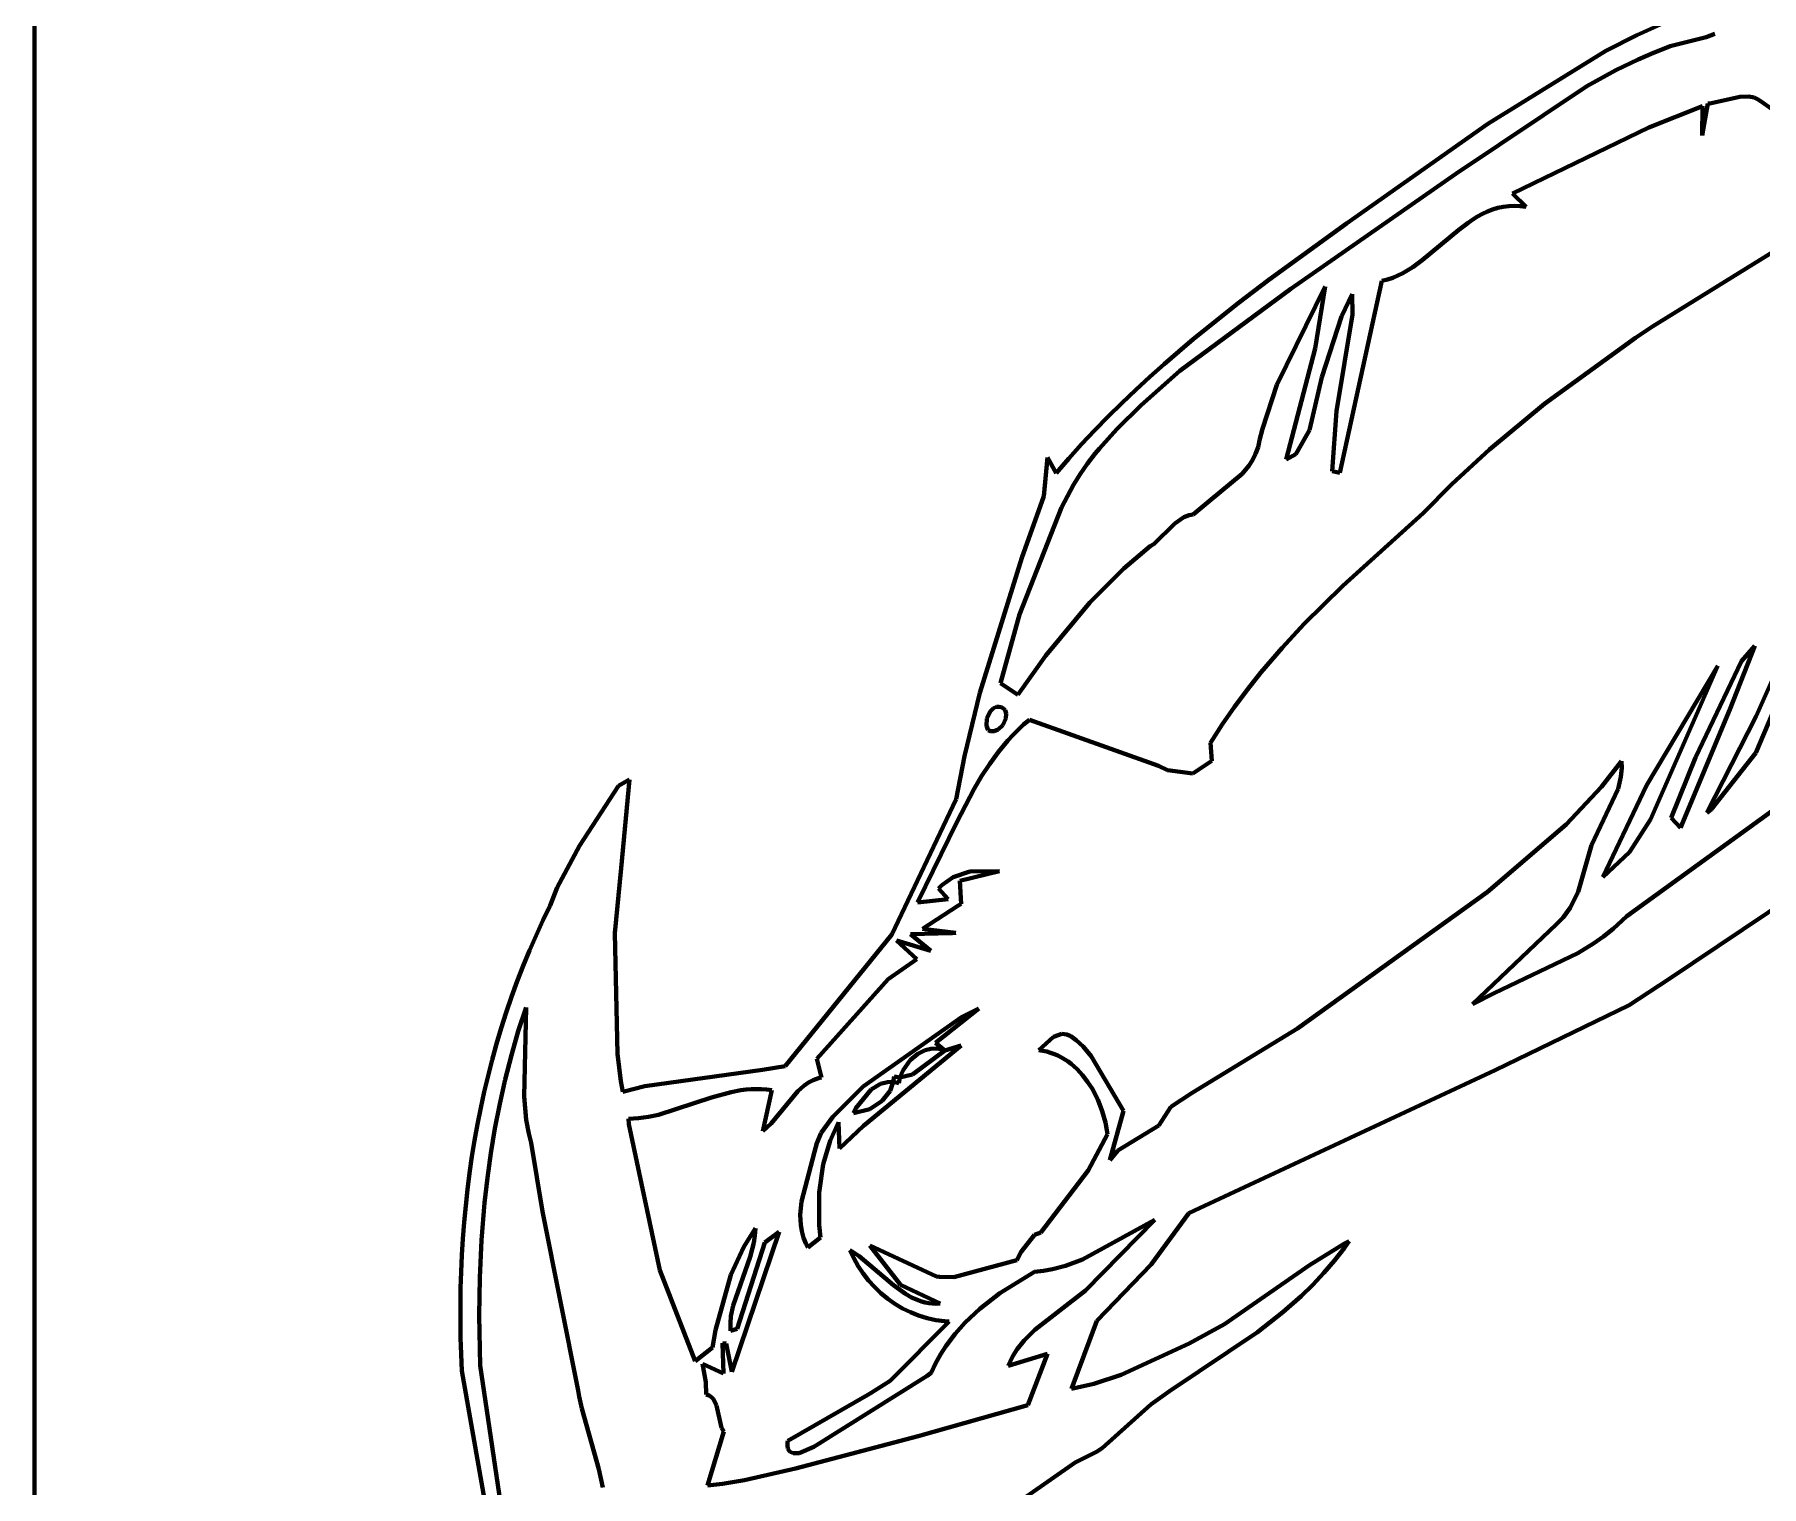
# Model space of a CAD drawing. Header units: millimetres. Extents: x 0 to 12.5, y 0 to 16.2.
# Drawn here: x 0 to 2.522, y 6.178 to 8.299 of the extents above; entities that cross this region are included whole.
import ezdxf

# ---------------------------------------------------------------- set-up
doc = ezdxf.new("R2010")
doc.units = ezdxf.units.MM
doc.layers.add('color#010101ff', color=7, linetype='CONTINUOUS', lineweight=100)
doc.layers.add('color#ffffffff', color=7, linetype='CONTINUOUS', lineweight=100)

msp = doc.modelspace()

# ---------------------------------------------------------------- linework, layer by layer
at = {"layer": 'color#010101ff'}
for p, q in [((2.2948, 8.2754), (2.3399, 8.2984)), ((2.3399, 8.2984), (2.3745, 8.314)), ((2.4542, 8.3003), (2.4412, 8.2953)), ((2.1223, 8.1687), (2.2948, 8.2754)), ((2.3757, 8.277), (2.3645, 8.2725)), ((2.3888, 8.282), (2.3757, 8.277)), ((2.4412, 8.2953), (2.3888, 8.282)), ((2.3422, 8.2629), (2.3096, 8.247)), ((2.3645, 8.2725), (2.3422, 8.2629)), ((2.2673, 8.2235), (2.0758, 8.0958)), ((2.3096, 8.247), (2.2673, 8.2235)), ((2.4354, 8.1516), (2.444, 8.1985)), ((2.444, 8.1985), (2.4467, 8.1984)), ((2.4467, 8.1984), (2.4904, 8.208)), ((2.4904, 8.208), (2.5037, 8.2087)), ((2.5037, 8.2087), (2.5115, 8.207)), ((2.5115, 8.207), (2.5166, 8.2047)), ((2.5166, 8.2047), (2.5216, 8.2012)), ((2.5216, 8.2012), (2.5369, 8.1908)), ((2.3577, 8.1633), (2.4362, 8.1943)), ((2.4362, 8.1943), (2.4354, 8.1516)), ((1.9162, 8.023), (2.1223, 8.1687)), ((2.1583, 8.0667), (2.3577, 8.1633)), ((2.0758, 8.0958), (1.8347, 7.9276)), ((2.1294, 8.0434), (2.1371, 8.0458)), ((2.1371, 8.0458), (2.1449, 8.0475)), ((2.1449, 8.0475), (2.153, 8.0486)), ((2.153, 8.0486), (2.1613, 8.049)), ((2.1787, 8.0473), (2.1583, 8.0667)), ((2.1613, 8.049), (2.1698, 8.0485)), ((2.1698, 8.0485), (2.1787, 8.0473)), ((1.8025, 7.9406), (1.9162, 8.023)), ((2.08, 8.0139), (2.0936, 8.0241)), ((2.0936, 8.0241), (2.1005, 8.0288)), ((2.1005, 8.0288), (2.1075, 8.0331)), ((2.1075, 8.0331), (2.1146, 8.037)), ((2.1146, 8.037), (2.1219, 8.0405)), ((2.1219, 8.0405), (2.1294, 8.0434)), ((2.0266, 7.9693), (2.08, 8.0139)), ((2.5509, 7.9892), (2.363, 7.8726)), ((1.9836, 7.9439), (1.9911, 7.9471)), ((1.9911, 7.9471), (1.9985, 7.9507)), ((1.9985, 7.9507), (2.0057, 7.9549)), ((2.0057, 7.9549), (2.0128, 7.9594)), ((2.0128, 7.9594), (2.0266, 7.9693)), ((1.8347, 7.9276), (1.6729, 7.8077)), ((1.7579, 7.9066), (1.8025, 7.9406)), ((1.8145, 7.7872), (1.8851, 7.931)), ((1.8851, 7.931), (1.8701, 7.8406)), ((1.9066, 7.6589), (1.9679, 7.9392)), ((1.9089, 7.8873), (1.9246, 7.9198)), ((1.9246, 7.9198), (1.9247, 7.8899)), ((1.9679, 7.9392), (1.9758, 7.9412)), ((1.9758, 7.9412), (1.9836, 7.9439)), ((1.714, 7.8717), (1.7579, 7.9066)), ((1.6924, 7.8539), (1.714, 7.8717)), ((1.8801, 7.7984), (1.9089, 7.8873)), ((1.9247, 7.8899), (1.9016, 7.7491)), ((2.363, 7.8726), (2.3381, 7.856)), ((1.671, 7.8359), (1.6924, 7.8539)), ((2.3381, 7.856), (2.2052, 7.7597)), ((1.6499, 7.8176), (1.671, 7.8359)), ((1.8701, 7.8406), (1.8279, 7.6783)), ((1.6084, 7.78), (1.629, 7.7989)), ((1.6729, 7.8077), (1.6163, 7.7578)), ((1.629, 7.7989), (1.6499, 7.8176)), ((1.862, 7.7212), (1.8801, 7.7984)), ((1.5881, 7.7607), (1.6084, 7.78)), ((1.7933, 7.723), (1.8145, 7.7872)), ((1.5681, 7.741), (1.5881, 7.7607)), ((1.6163, 7.7578), (1.5806, 7.7224)), ((1.9016, 7.7491), (1.8952, 7.6611)), ((2.2052, 7.7597), (2.1249, 7.693)), ((1.5292, 7.7006), (1.5485, 7.721)), ((1.5485, 7.721), (1.5681, 7.741)), ((1.5806, 7.7224), (1.5552, 7.6944)), ((1.7891, 7.7066), (1.7933, 7.723)), ((1.842, 7.686), (1.862, 7.7212)), ((1.5104, 7.6797), (1.5292, 7.7006)), ((1.5552, 7.6944), (1.5491, 7.6872)), ((1.7853, 7.6913), (1.7869, 7.6962)), ((1.7869, 7.6962), (1.7882, 7.7013)), ((1.7882, 7.7013), (1.7891, 7.7066)), ((2.1249, 7.693), (2.0701, 7.6423)), ((1.4739, 7.6249), (1.4792, 7.681)), ((1.4792, 7.681), (1.4919, 7.6584)), ((1.4919, 7.6584), (1.5104, 7.6797)), ((1.5377, 7.6723), (1.5272, 7.6569)), ((1.5491, 7.6872), (1.5377, 7.6723)), ((1.7637, 7.6574), (1.7734, 7.6691)), ((1.7734, 7.6691), (1.7789, 7.6775)), ((1.7789, 7.6775), (1.7834, 7.6865)), ((1.7834, 7.6865), (1.7853, 7.6913)), ((1.8279, 7.6783), (1.842, 7.686)), ((1.5272, 7.6569), (1.5175, 7.6411)), ((1.7157, 7.6174), (1.7637, 7.6574)), ((1.8952, 7.6611), (1.9066, 7.6589)), ((2.0701, 7.6423), (2.0281, 7.5998)), ((1.442, 7.5348), (1.4739, 7.6249)), ((1.5175, 7.6411), (1.5001, 7.6082)), ((1.6921, 7.5979), (1.7157, 7.6174)), ((1.5001, 7.6082), (1.4384, 7.4519)), ((1.6655, 7.585), (1.6784, 7.5941)), ((1.6784, 7.5941), (1.6862, 7.5969)), ((1.6862, 7.5969), (1.6921, 7.5979)), ((2.0281, 7.5998), (1.9106, 7.4939)), ((1.6345, 7.5545), (1.6655, 7.585)), ((1.5911, 7.5192), (1.6295, 7.5517)), ((1.6295, 7.5517), (1.6345, 7.5545)), ((2.6378, 7.543), (2.5138, 7.2496)), ((1.3804, 7.3373), (1.442, 7.5348)), ((1.5412, 7.4695), (1.5911, 7.5192)), ((1.9106, 7.4939), (1.8544, 7.438)), ((1.4768, 7.392), (1.5412, 7.4695)), ((1.4384, 7.4519), (1.4106, 7.3514)), ((1.8544, 7.438), (1.8221, 7.4031)), ((2.5142, 7.3033), (2.5696, 7.427)), ((1.4362, 7.3344), (1.4768, 7.392)), ((1.8221, 7.4031), (1.7912, 7.3671)), ((2.5124, 7.4059), (2.476, 7.313)), ((2.493, 7.3834), (2.5124, 7.4059)), ((1.7912, 7.3671), (1.7715, 7.3424)), ((2.3541, 7.202), (2.4585, 7.3768)), ((2.4585, 7.3768), (2.36, 7.1524)), ((2.4258, 7.243), (2.493, 7.3834)), ((1.4106, 7.3514), (1.4362, 7.3344)), ((1.7715, 7.3424), (1.7526, 7.3171)), ((1.358, 7.2446), (1.3804, 7.3373)), ((1.4005, 7.3149), (1.3956, 7.3102)), ((1.405, 7.3168), (1.4005, 7.3149)), ((1.4082, 7.3171), (1.405, 7.3168)), ((1.4117, 7.3164), (1.4082, 7.3171)), ((1.4153, 7.3146), (1.4117, 7.3164)), ((1.4174, 7.3118), (1.4153, 7.3146)), ((1.7526, 7.3171), (1.7346, 7.2911)), ((1.391, 7.3), (1.3905, 7.289)), ((1.3905, 7.289), (1.393, 7.2827)), ((1.3956, 7.3102), (1.391, 7.3)), ((1.4076, 7.2837), (1.4142, 7.2899)), ((1.4142, 7.2899), (1.4188, 7.3)), ((1.4191, 7.307), (1.4174, 7.3118)), ((1.4188, 7.3), (1.4191, 7.307)), ((1.4446, 7.2909), (1.4366, 7.2834)), ((1.453, 7.298), (1.4446, 7.2909)), ((1.6413, 7.2306), (1.453, 7.298)), ((1.7346, 7.2911), (1.7175, 7.2645)), ((2.476, 7.313), (2.4039, 7.1403)), ((2.4426, 7.1618), (2.5142, 7.3033)), ((1.393, 7.2827), (1.3964, 7.2814)), ((1.3964, 7.2814), (1.4013, 7.2812)), ((1.4013, 7.2812), (1.4076, 7.2837)), ((1.4216, 7.2678), (1.4145, 7.2596)), ((1.4289, 7.2757), (1.4216, 7.2678)), ((1.4366, 7.2834), (1.4289, 7.2757)), ((1.7175, 7.2645), (1.7192, 7.2382)), ((1.3461, 7.1821), (1.358, 7.2446)), ((1.4013, 7.2426), (1.395, 7.2338)), ((1.4078, 7.2512), (1.4013, 7.2426)), ((1.4145, 7.2596), (1.4078, 7.2512)), ((2.3903, 7.1549), (2.4258, 7.243)), ((2.5138, 7.2496), (2.4485, 7.1669)), ((1.3832, 7.2157), (1.3721, 7.197)), ((1.395, 7.2338), (1.3832, 7.2157)), ((1.6547, 7.2242), (1.6413, 7.2306)), ((1.6919, 7.2194), (1.6547, 7.2242)), ((1.7192, 7.2382), (1.6919, 7.2194)), ((2.2885, 7.1999), (2.3179, 7.2373)), ((2.3168, 7.2145), (2.3128, 7.197)), ((2.318, 7.228), (2.3168, 7.2145)), ((2.3179, 7.2373), (2.318, 7.228)), ((0.796, 7.1138), (0.8527, 7.2013)), ((0.8527, 7.2013), (0.869, 7.2108)), ((0.869, 7.2108), (0.8567, 7.0812)), ((1.3721, 7.197), (1.347, 7.1485)), ((2.2367, 7.1448), (2.2885, 7.1999)), ((2.3128, 7.197), (2.2741, 7.1149)), ((2.2907, 7.0679), (2.3541, 7.202)), ((2.3253, 7.011), (2.5762, 7.1929)), ((1.2522, 6.9842), (1.3461, 7.1821)), ((2.4485, 7.1669), (2.4426, 7.1618)), ((1.347, 7.1485), (1.2895, 7.0308)), ((2.1217, 7.0459), (2.2367, 7.1448)), ((2.36, 7.1524), (2.3292, 7.1047)), ((2.4039, 7.1403), (2.3903, 7.1549)), ((0.7632, 7.0528), (0.796, 7.1138)), ((2.2741, 7.1149), (2.2545, 7.0467)), ((2.3292, 7.1047), (2.2907, 7.0679)), ((0.8567, 7.0812), (0.8475, 6.9862)), ((1.3253, 7.0565), (1.3418, 7.0678)), ((1.3418, 7.0678), (1.3662, 7.0763)), ((1.4095, 7.077), (1.3515, 7.0629)), ((1.3515, 7.0629), (1.3531, 7.0292)), ((1.3662, 7.0763), (1.4095, 7.077)), ((0.7531, 7.0266), (0.7632, 7.0528)), ((1.3201, 7.0516), (1.3253, 7.0565)), ((1.3342, 7.036), (1.3201, 7.0516)), ((1.8447, 6.8469), (2.1217, 7.0459)), ((2.2545, 7.0467), (2.2428, 7.0231)), ((2.5675, 7.0405), (2.3869, 6.9189)), ((0.7425, 7.0049), (0.7531, 7.0266)), ((1.2895, 7.0308), (1.3342, 7.036)), ((1.3483, 7.0261), (1.2967, 6.9927)), ((1.3531, 7.0292), (1.3483, 7.0261)), ((2.2428, 7.0231), (2.2323, 7.0091)), ((0.7324, 6.9829), (0.7425, 7.0049)), ((1.34, 6.9864), (1.2793, 6.9846)), ((1.2967, 6.9927), (1.3457, 6.9866)), ((1.3457, 6.9866), (1.34, 6.9864)), ((2.2227, 6.9996), (2.1, 6.8823)), ((2.2323, 7.0091), (2.2227, 6.9996)), ((2.2913, 6.9812), (2.3054, 6.9924)), ((2.3054, 6.9924), (2.3188, 7.0045)), ((2.3188, 7.0045), (2.3253, 7.011)), ((0.7227, 6.9608), (0.7324, 6.9829)), ((0.8475, 6.9862), (0.8514, 6.81)), ((1.0961, 6.7918), (1.2522, 6.9842)), ((1.3088, 6.9605), (1.259, 6.9753)), ((1.259, 6.9753), (1.2886, 6.948)), ((1.2793, 6.9846), (1.3088, 6.9605)), ((2.2538, 6.9569), (2.2766, 6.971)), ((2.2766, 6.971), (2.2913, 6.9812)), ((0.7049, 6.916), (0.7136, 6.9385)), ((0.7136, 6.9385), (0.7227, 6.9608)), ((1.2886, 6.948), (1.2468, 6.919)), ((2.132, 6.8986), (2.2538, 6.9569)), ((0.6967, 6.8933), (0.7049, 6.916)), ((1.2468, 6.919), (1.1425, 6.8028)), ((2.3869, 6.9189), (2.3288, 6.8812)), ((0.6889, 6.8705), (0.6967, 6.8933)), ((2.1, 6.8823), (2.132, 6.8986)), ((0.6816, 6.8476), (0.6889, 6.8705)), ((0.7178, 6.8777), (0.7065, 6.8429)), ((0.7151, 6.7476), (0.7178, 6.8777)), ((1.2104, 6.7623), (1.3537, 6.8637)), ((1.3789, 6.8763), (1.3159, 6.8259)), ((1.3537, 6.8637), (1.3789, 6.8763)), ((2.3288, 6.8812), (2.1334, 6.7863)), ((0.6748, 6.8245), (0.6816, 6.8476)), ((0.7065, 6.8429), (0.6964, 6.8079)), ((1.4883, 6.8348), (1.5003, 6.8391)), ((1.5003, 6.8391), (1.5077, 6.8384)), ((1.5077, 6.8384), (1.5135, 6.8358)), ((1.5135, 6.8358), (1.5212, 6.8301)), ((1.6909, 6.7531), (1.8447, 6.8469)), ((0.6683, 6.8012), (0.6748, 6.8245)), ((0.8514, 6.81), (0.8561, 6.7701)), ((1.3534, 6.8222), (1.2106, 6.7049)), ((1.2902, 6.81), (1.2788, 6.8005)), ((1.2822, 6.7796), (1.3293, 6.8149)), ((1.3006, 6.8152), (1.2902, 6.81)), ((1.3089, 6.8173), (1.3006, 6.8152)), ((1.3175, 6.8177), (1.3089, 6.8173)), ((1.3159, 6.8259), (1.3293, 6.8149)), ((1.3234, 6.8168), (1.3175, 6.8177)), ((1.3293, 6.8149), (1.3234, 6.8168)), ((1.3293, 6.8149), (1.3534, 6.8222)), ((1.4669, 6.8152), (1.4883, 6.8348)), ((1.4727, 6.8144), (1.4669, 6.8152)), ((1.4785, 6.8132), (1.4727, 6.8144)), ((1.484, 6.8116), (1.4785, 6.8132)), ((1.4894, 6.8096), (1.484, 6.8116)), ((1.5212, 6.8301), (1.5315, 6.8206)), ((1.5315, 6.8206), (1.5433, 6.8065)), ((0.6624, 6.7779), (0.6683, 6.8012)), ((0.6964, 6.8079), (0.6873, 6.7725)), ((0.8912, 6.7629), (1.0634, 6.7865)), ((1.0634, 6.7865), (1.0961, 6.7918)), ((1.1425, 6.8028), (1.1493, 6.7755)), ((1.2684, 6.7859), (1.2638, 6.7752)), ((1.2788, 6.8005), (1.2684, 6.7859)), ((1.4947, 6.8074), (1.4894, 6.8096)), ((1.4998, 6.8047), (1.4947, 6.8074)), ((1.5047, 6.8018), (1.4998, 6.8047)), ((1.5095, 6.7986), (1.5047, 6.8018)), ((1.5141, 6.7951), (1.5095, 6.7986)), ((1.5227, 6.7873), (1.5141, 6.7951)), ((1.5307, 6.7786), (1.5227, 6.7873)), ((1.5433, 6.8065), (1.5905, 6.7268)), ((2.1334, 6.7863), (1.7012, 6.5844)), ((0.6568, 6.7545), (0.6624, 6.7779)), ((0.6873, 6.7725), (0.6794, 6.7368)), ((0.8561, 6.7701), (0.8592, 6.7543)), ((0.8592, 6.7543), (0.8912, 6.7629)), ((1.1237, 6.7634), (1.1148, 6.7555)), ((1.1302, 6.7679), (1.1237, 6.7634)), ((1.1373, 6.7716), (1.1302, 6.7679)), ((1.1451, 6.7744), (1.1373, 6.7716)), ((1.1493, 6.7755), (1.1451, 6.7744)), ((1.1657, 6.7181), (1.2104, 6.7623)), ((1.2356, 6.7659), (1.2218, 6.7579)), ((1.2459, 6.7686), (1.2356, 6.7659)), ((1.2542, 6.7688), (1.2459, 6.7686)), ((1.2494, 6.7561), (1.2542, 6.7688)), ((1.2556, 6.7769), (1.2542, 6.7688)), ((1.2542, 6.7688), (1.2623, 6.7671)), ((1.2638, 6.7752), (1.2556, 6.7769)), ((1.2623, 6.7671), (1.2638, 6.7752)), ((1.2638, 6.7752), (1.2822, 6.7796)), ((1.538, 6.7692), (1.5307, 6.7786)), ((1.5445, 6.7591), (1.538, 6.7692)), ((0.6517, 6.7309), (0.6568, 6.7545)), ((0.6794, 6.7368), (0.6724, 6.701)), ((0.718, 6.7136), (0.7151, 6.7476)), ((0.9887, 6.7462), (0.9112, 6.7209)), ((1.0172, 6.754), (0.9887, 6.7462)), ((1.0317, 6.7567), (1.0172, 6.754)), ((1.0391, 6.7576), (1.0317, 6.7567)), ((1.0465, 6.7583), (1.0391, 6.7576)), ((1.0539, 6.7585), (1.0465, 6.7583)), ((1.0615, 6.7584), (1.0539, 6.7585)), ((1.0691, 6.758), (1.0615, 6.7584)), ((1.0638, 6.6971), (1.0768, 6.757)), ((1.0768, 6.757), (1.0691, 6.758)), ((1.1148, 6.7555), (1.0759, 6.708)), ((1.2218, 6.7579), (1.1996, 6.7303)), ((1.2198, 6.7292), (1.2379, 6.7412)), ((1.2379, 6.7412), (1.2494, 6.7561)), ((1.5528, 6.743), (1.5445, 6.7591)), ((1.5594, 6.7263), (1.5528, 6.743)), ((1.6596, 6.7325), (1.6909, 6.7531)), ((0.647, 6.7073), (0.6517, 6.7309)), ((0.7218, 6.6934), (0.718, 6.7136)), ((0.8748, 6.7153), (0.8673, 6.7151)), ((0.8673, 6.7151), (0.8679, 6.7073)), ((0.8822, 6.7158), (0.8748, 6.7153)), ((0.8968, 6.7179), (0.8822, 6.7158)), ((0.9112, 6.7209), (0.8968, 6.7179)), ((1.1491, 6.6944), (1.1657, 6.7181)), ((1.174, 6.7101), (1.1619, 6.6829)), ((1.1757, 6.6715), (1.174, 6.7101)), ((1.1996, 6.7303), (1.1962, 6.7231)), ((1.1962, 6.7231), (1.2198, 6.7292)), ((1.5641, 6.7094), (1.5594, 6.7263)), ((1.5662, 6.6982), (1.5641, 6.7094)), ((1.5905, 6.7268), (1.5705, 6.6545)), ((1.6418, 6.705), (1.6596, 6.7325)), ((0.6427, 6.6835), (0.647, 6.7073)), ((0.6724, 6.701), (0.6665, 6.6649)), ((0.7254, 6.68), (0.7218, 6.6934)), ((0.8679, 6.7073), (0.9133, 6.4938)), ((1.0759, 6.708), (1.0638, 6.6971)), ((1.1423, 6.6792), (1.1491, 6.6944)), ((1.2106, 6.7049), (1.1757, 6.6715)), ((1.5388, 6.6397), (1.567, 6.6927)), ((1.567, 6.6927), (1.5662, 6.6982)), ((1.5823, 6.6689), (1.6418, 6.705)), ((0.6354, 6.6358), (0.6389, 6.6597)), ((0.6389, 6.6597), (0.6427, 6.6835)), ((0.6665, 6.6649), (0.6615, 6.6286)), ((0.742, 6.5797), (0.7254, 6.68)), ((1.1201, 6.5943), (1.1389, 6.6669)), ((1.1389, 6.6669), (1.1423, 6.6792)), ((1.1619, 6.6829), (1.1518, 6.6486)), ((1.5705, 6.6545), (1.5823, 6.6689)), ((0.6324, 6.6119), (0.6354, 6.6358)), ((1.1518, 6.6486), (1.1458, 6.6073)), ((1.4699, 6.5487), (1.5388, 6.6397)), ((0.6297, 6.5879), (0.6324, 6.6119)), ((0.6615, 6.6286), (0.6574, 6.5923)), ((0.6275, 6.5639), (0.6297, 6.5879)), ((0.6574, 6.5923), (0.653, 6.5375)), ((1.1183, 6.5748), (1.1201, 6.5943)), ((1.1458, 6.6073), (1.1458, 6.5596)), ((1.7012, 6.5844), (1.6858, 6.577)), ((0.6256, 6.5398), (0.6275, 6.5639)), ((0.794, 6.3181), (0.742, 6.5797)), ((1.119, 6.5602), (1.1183, 6.5748)), ((1.1206, 6.5506), (1.119, 6.5602)), ((1.1458, 6.5596), (1.1477, 6.5418)), ((1.636, 6.5674), (1.5306, 6.5096)), ((1.5351, 6.4641), (1.636, 6.5674)), ((1.6858, 6.577), (1.6308, 6.5022)), ((0.6241, 6.5157), (0.6256, 6.5398)), ((0.653, 6.5375), (0.6503, 6.4826)), ((1.0877, 6.5498), (1.0182, 6.3452)), ((1.0264, 6.4079), (1.0667, 6.5343)), ((1.0358, 6.5278), (1.0528, 6.555)), ((1.0506, 6.5338), (1.0452, 6.5131)), ((1.0522, 6.5443), (1.0506, 6.5338)), ((1.0528, 6.555), (1.0522, 6.5443)), ((1.0667, 6.5343), (1.0877, 6.5498)), ((1.1233, 6.5411), (1.1206, 6.5506)), ((1.1271, 6.5316), (1.1233, 6.5411)), ((1.1477, 6.5418), (1.1295, 6.527)), ((1.4408, 6.5204), (1.4603, 6.5455)), ((1.4603, 6.5455), (1.4699, 6.5487)), ((1.862, 6.5012), (1.9133, 6.533)), ((1.92, 6.5364), (1.913, 6.5267)), ((1.9133, 6.533), (1.92, 6.5364)), ((0.623, 6.4916), (0.6241, 6.5157)), ((1.017, 6.4869), (1.0358, 6.5278)), ((1.0452, 6.5131), (1.0201, 6.4424)), ((1.1295, 6.527), (1.1271, 6.5316)), ((1.1964, 6.5112), (1.1909, 6.5229)), ((1.1909, 6.5229), (1.1955, 6.5203)), ((1.1955, 6.5203), (1.2043, 6.5145)), ((1.2028, 6.4999), (1.1964, 6.5112)), ((1.2043, 6.5145), (1.2544, 6.4718)), ((1.2649, 6.4726), (1.22, 6.5298)), ((1.22, 6.5298), (1.3173, 6.4845)), ((1.3424, 6.4835), (1.4346, 6.5083)), ((1.4346, 6.5083), (1.4408, 6.5204)), ((1.5306, 6.5096), (1.5059, 6.5003)), ((1.8984, 6.5079), (1.883, 6.4898)), ((1.913, 6.5267), (1.8984, 6.5079)), ((0.6223, 6.4674), (0.623, 6.4916)), ((0.6503, 6.4826), (0.6494, 6.4278)), ((0.9133, 6.4938), (0.9647, 6.3607)), ((0.9944, 6.4061), (1.017, 6.4869)), ((1.21, 6.4892), (1.2028, 6.4999)), ((1.218, 6.479), (1.21, 6.4892)), ((1.3173, 6.4845), (1.3215, 6.484)), ((1.3215, 6.484), (1.3424, 6.4835)), ((1.4605, 6.4915), (1.4099, 6.4603)), ((1.4738, 6.4929), (1.4605, 6.4915)), ((1.4868, 6.4952), (1.4738, 6.4929)), ((1.5059, 6.5003), (1.4868, 6.4952)), ((1.6308, 6.5022), (1.5513, 6.42)), ((1.7378, 6.4151), (1.862, 6.5012)), ((1.883, 6.4898), (1.8667, 6.4726)), ((0.6219, 6.4433), (0.6223, 6.4674)), ((1.2267, 6.4693), (1.218, 6.479)), ((1.236, 6.4604), (1.2267, 6.4693)), ((1.246, 6.4521), (1.236, 6.4604)), ((1.2544, 6.4718), (1.2718, 6.4592)), ((1.3226, 6.4451), (1.2649, 6.4726)), ((1.2718, 6.4592), (1.281, 6.454)), ((1.4099, 6.4603), (1.3806, 6.4375)), ((1.4611, 6.4065), (1.5351, 6.4641)), ((1.8667, 6.4726), (1.8498, 6.4561)), ((0.6219, 6.4192), (0.6219, 6.4433)), ((1.0201, 6.4424), (1.0171, 6.4268)), ((1.2566, 6.4447), (1.246, 6.4521)), ((1.2676, 6.438), (1.2566, 6.4447)), ((1.2792, 6.4323), (1.2676, 6.438)), ((1.2911, 6.4274), (1.2792, 6.4323)), ((1.281, 6.454), (1.2906, 6.4498)), ((1.2906, 6.4498), (1.2956, 6.4481)), ((1.2956, 6.4481), (1.3007, 6.4467)), ((1.3007, 6.4467), (1.3059, 6.4457)), ((1.3059, 6.4457), (1.3113, 6.4451)), ((1.3113, 6.4451), (1.3169, 6.4449)), ((1.3169, 6.4449), (1.3226, 6.4451)), ((1.3806, 6.4375), (1.3591, 6.4172)), ((1.8232, 6.4325), (1.7859, 6.4031)), ((1.8498, 6.4561), (1.8232, 6.4325)), ((0.6222, 6.3951), (0.6219, 6.4192)), ((0.6494, 6.4278), (0.6507, 6.3548)), ((1.0171, 6.4268), (1.0163, 6.4162)), ((1.0163, 6.4162), (1.0166, 6.4054)), ((1.0166, 6.4054), (1.0264, 6.4079)), ((1.2497, 6.3324), (1.3356, 6.4188)), ((1.3035, 6.4236), (1.2911, 6.4274)), ((1.3161, 6.4208), (1.3035, 6.4236)), ((1.329, 6.4192), (1.3161, 6.4208)), ((1.3356, 6.4188), (1.329, 6.4192)), ((1.3591, 6.4172), (1.3444, 6.4007)), ((1.4455, 6.3912), (1.4611, 6.4065)), ((1.5513, 6.42), (1.5143, 6.3203)), ((1.6862, 6.3869), (1.7378, 6.4151)), ((0.623, 6.371), (0.6222, 6.3951)), ((0.99, 6.3809), (0.9944, 6.4061)), ((1.01, 6.3869), (1.0048, 6.3874)), ((1.0048, 6.3874), (1.0062, 6.343)), ((1.0182, 6.3452), (1.01, 6.3869)), ((1.3311, 6.3829), (1.3231, 6.3704)), ((1.3444, 6.4007), (1.3311, 6.3829)), ((1.4353, 6.3785), (1.4455, 6.3912)), ((1.587, 6.3408), (1.6862, 6.3869)), ((1.7859, 6.4031), (1.6574, 6.3171)), ((0.624, 6.347), (0.623, 6.371)), ((0.9647, 6.3607), (0.99, 6.3809)), ((1.0062, 6.343), (0.9755, 6.3569)), ((0.9755, 6.3569), (0.9803, 6.3304)), ((1.3158, 6.3574), (1.3094, 6.3437)), ((1.3231, 6.3704), (1.3158, 6.3574)), ((1.4795, 6.3716), (1.422, 6.3539)), ((1.422, 6.3539), (1.4242, 6.3592)), ((1.4242, 6.3592), (1.4294, 6.3692)), ((1.4294, 6.3692), (1.4353, 6.3785)), ((1.4508, 6.2966), (1.4795, 6.3716)), ((0.668, 6.0967), (0.624, 6.347)), ((0.6507, 6.3548), (0.7003, 6.022)), ((1.3039, 6.3393), (1.1383, 6.2356)), ((1.2218, 6.3144), (1.2497, 6.3324)), ((1.3094, 6.3437), (1.3039, 6.3393)), ((1.5471, 6.3278), (1.587, 6.3408)), ((0.7956, 6.3093), (0.794, 6.3181)), ((0.7995, 6.2917), (0.7956, 6.3093)), ((0.9803, 6.3304), (0.9809, 6.3124)), ((0.9809, 6.3124), (0.9853, 6.3106)), ((0.9853, 6.3106), (0.9888, 6.3082)), ((0.9888, 6.3082), (0.9916, 6.3052)), ((1.1002, 6.2446), (1.2168, 6.3118)), ((1.2168, 6.3118), (1.2218, 6.3144)), ((1.5143, 6.3203), (1.5471, 6.3278)), ((1.6574, 6.3171), (1.6303, 6.2975)), ((0.8241, 6.203), (0.7995, 6.2917)), ((0.9916, 6.3052), (0.9958, 6.296)), ((0.9958, 6.296), (1.0031, 6.2637)), ((1.2907, 6.2515), (1.4508, 6.2966)), ((1.6303, 6.2975), (1.5592, 6.2338)), ((1.0068, 6.2583), (0.983, 6.1793)), ((1.0031, 6.2637), (1.0068, 6.2583)), ((1.0995, 6.2394), (1.0997, 6.2419)), ((1.0995, 6.2371), (1.0995, 6.2394)), ((1.1001, 6.2333), (1.0995, 6.2371)), ((1.0997, 6.2419), (1.1002, 6.2446)), ((1.1016, 6.2303), (1.1001, 6.2333)), ((1.1036, 6.2282), (1.1016, 6.2303)), ((1.1114, 6.2043), (1.2907, 6.2515)), ((1.1383, 6.2356), (1.1165, 6.2263)), ((1.5592, 6.2338), (1.5511, 6.2286)), ((1.1078, 6.2263), (1.1036, 6.2282)), ((1.1165, 6.2263), (1.1078, 6.2263)), ((1.5198, 6.213), (1.3823, 6.117)), ((1.5511, 6.2286), (1.5198, 6.213)), ((0.8298, 6.1763), (0.8241, 6.203)), ((0.983, 6.1793), (1.0048, 6.1818)), ((1.0048, 6.1818), (1.0371, 6.187)), ((1.0371, 6.187), (1.1114, 6.2043))]:
    msp.add_line(p, q, dxfattribs=at)
at = {"layer": 'color#ffffffff'}
for p, q in [((0, 0), (0, 16.1528)), ((2.3399, 8.2984), (2.2948, 8.2754)), ((2.3745, 8.314), (2.3399, 8.2984)), ((2.4412, 8.2953), (2.4542, 8.3003)), ((2.2948, 8.2754), (2.1223, 8.1687)), ((2.3645, 8.2725), (2.3757, 8.277)), ((2.3757, 8.277), (2.3888, 8.282)), ((2.3888, 8.282), (2.4412, 8.2953)), ((2.3096, 8.247), (2.3422, 8.2629)), ((2.3422, 8.2629), (2.3645, 8.2725)), ((2.0758, 8.0958), (2.2673, 8.2235)), ((2.2673, 8.2235), (2.3096, 8.247)), ((2.444, 8.1985), (2.4354, 8.1516)), ((2.4467, 8.1984), (2.444, 8.1985)), ((2.4904, 8.208), (2.4467, 8.1984)), ((2.5037, 8.2087), (2.4904, 8.208)), ((2.5115, 8.207), (2.5037, 8.2087)), ((2.5166, 8.2047), (2.5115, 8.207)), ((2.5216, 8.2012), (2.5166, 8.2047)), ((2.5369, 8.1908), (2.5216, 8.2012)), ((2.4362, 8.1943), (2.3577, 8.1633)), ((2.4354, 8.1516), (2.4362, 8.1943)), ((2.1223, 8.1687), (1.9162, 8.023)), ((2.3577, 8.1633), (2.1583, 8.0667)), ((1.8347, 7.9276), (2.0758, 8.0958)), ((2.1371, 8.0458), (2.1294, 8.0434)), ((2.1449, 8.0475), (2.1371, 8.0458)), ((2.153, 8.0486), (2.1449, 8.0475)), ((2.1613, 8.049), (2.153, 8.0486)), ((2.1583, 8.0667), (2.1787, 8.0473)), ((2.1698, 8.0485), (2.1613, 8.049)), ((2.1787, 8.0473), (2.1698, 8.0485)), ((1.9162, 8.023), (1.8025, 7.9406)), ((2.0936, 8.0241), (2.08, 8.0139)), ((2.1005, 8.0288), (2.0936, 8.0241)), ((2.1075, 8.0331), (2.1005, 8.0288)), ((2.1146, 8.037), (2.1075, 8.0331)), ((2.1219, 8.0405), (2.1146, 8.037)), ((2.1294, 8.0434), (2.1219, 8.0405)), ((2.08, 8.0139), (2.0266, 7.9693)), ((2.363, 7.8726), (2.5509, 7.9892)), ((1.9911, 7.9471), (1.9836, 7.9439)), ((1.9985, 7.9507), (1.9911, 7.9471)), ((2.0057, 7.9549), (1.9985, 7.9507)), ((2.0128, 7.9594), (2.0057, 7.9549)), ((2.0266, 7.9693), (2.0128, 7.9594)), ((1.6729, 7.8077), (1.8347, 7.9276)), ((1.8025, 7.9406), (1.7579, 7.9066)), ((1.8851, 7.931), (1.8145, 7.7872)), ((1.8701, 7.8406), (1.8851, 7.931)), ((1.9679, 7.9392), (1.9066, 7.6589)), ((1.9246, 7.9198), (1.9089, 7.8873)), ((1.9247, 7.8899), (1.9246, 7.9198)), ((1.9758, 7.9412), (1.9679, 7.9392)), ((1.9836, 7.9439), (1.9758, 7.9412)), ((1.7579, 7.9066), (1.714, 7.8717)), ((1.714, 7.8717), (1.6924, 7.8539)), ((1.9089, 7.8873), (1.8801, 7.7984)), ((1.9016, 7.7491), (1.9247, 7.8899)), ((2.3381, 7.856), (2.363, 7.8726)), ((1.6924, 7.8539), (1.671, 7.8359)), ((2.2052, 7.7597), (2.3381, 7.856)), ((1.671, 7.8359), (1.6499, 7.8176)), ((1.8279, 7.6783), (1.8701, 7.8406)), ((1.629, 7.7989), (1.6084, 7.78)), ((1.6163, 7.7578), (1.6729, 7.8077)), ((1.6499, 7.8176), (1.629, 7.7989)), ((1.8801, 7.7984), (1.862, 7.7212)), ((1.6084, 7.78), (1.5881, 7.7607)), ((1.8145, 7.7872), (1.7933, 7.723)), ((1.5881, 7.7607), (1.5681, 7.741)), ((1.5806, 7.7224), (1.6163, 7.7578)), ((1.8952, 7.6611), (1.9016, 7.7491)), ((2.1249, 7.693), (2.2052, 7.7597)), ((1.5485, 7.721), (1.5292, 7.7006)), ((1.5681, 7.741), (1.5485, 7.721)), ((1.5552, 7.6944), (1.5806, 7.7224)), ((1.7933, 7.723), (1.7891, 7.7066)), ((1.862, 7.7212), (1.842, 7.686)), ((1.5292, 7.7006), (1.5104, 7.6797)), ((1.5491, 7.6872), (1.5552, 7.6944)), ((1.7869, 7.6962), (1.7853, 7.6913)), ((1.7882, 7.7013), (1.7869, 7.6962)), ((1.7891, 7.7066), (1.7882, 7.7013)), ((2.0701, 7.6423), (2.1249, 7.693)), ((1.4792, 7.681), (1.4739, 7.6249)), ((1.4919, 7.6584), (1.4792, 7.681)), ((1.5104, 7.6797), (1.4919, 7.6584)), ((1.5272, 7.6569), (1.5377, 7.6723)), ((1.5377, 7.6723), (1.5491, 7.6872)), ((1.7734, 7.6691), (1.7637, 7.6574)), ((1.7789, 7.6775), (1.7734, 7.6691)), ((1.7834, 7.6865), (1.7789, 7.6775)), ((1.7853, 7.6913), (1.7834, 7.6865)), ((1.842, 7.686), (1.8279, 7.6783)), ((1.5175, 7.6411), (1.5272, 7.6569)), ((1.7637, 7.6574), (1.7157, 7.6174)), ((1.9066, 7.6589), (1.8952, 7.6611)), ((2.0281, 7.5998), (2.0701, 7.6423)), ((1.4739, 7.6249), (1.442, 7.5348)), ((1.5001, 7.6082), (1.5175, 7.6411)), ((1.7157, 7.6174), (1.6921, 7.5979)), ((1.4384, 7.4519), (1.5001, 7.6082)), ((1.6784, 7.5941), (1.6655, 7.585)), ((1.6862, 7.5969), (1.6784, 7.5941)), ((1.6921, 7.5979), (1.6862, 7.5969)), ((1.9106, 7.4939), (2.0281, 7.5998)), ((1.6655, 7.585), (1.6345, 7.5545)), ((1.6295, 7.5517), (1.5911, 7.5192)), ((1.6345, 7.5545), (1.6295, 7.5517)), ((2.5138, 7.2496), (2.6378, 7.543)), ((1.442, 7.5348), (1.3804, 7.3373)), ((1.5911, 7.5192), (1.5412, 7.4695)), ((1.8544, 7.438), (1.9106, 7.4939)), ((1.5412, 7.4695), (1.4768, 7.392)), ((1.4106, 7.3514), (1.4384, 7.4519)), ((1.8221, 7.4031), (1.8544, 7.438)), ((2.5696, 7.427), (2.5142, 7.3033)), ((1.4768, 7.392), (1.4362, 7.3344)), ((1.7912, 7.3671), (1.8221, 7.4031)), ((2.476, 7.313), (2.5124, 7.4059)), ((2.5124, 7.4059), (2.493, 7.3834)), ((1.7715, 7.3424), (1.7912, 7.3671)), ((2.4585, 7.3768), (2.3541, 7.202)), ((2.36, 7.1524), (2.4585, 7.3768)), ((2.493, 7.3834), (2.4258, 7.243)), ((1.4362, 7.3344), (1.4106, 7.3514)), ((1.7526, 7.3171), (1.7715, 7.3424)), ((1.3804, 7.3373), (1.358, 7.2446)), ((1.3956, 7.3102), (1.4005, 7.3149)), ((1.4005, 7.3149), (1.405, 7.3168)), ((1.405, 7.3168), (1.4082, 7.3171)), ((1.4082, 7.3171), (1.4117, 7.3164)), ((1.4117, 7.3164), (1.4153, 7.3146)), ((1.4153, 7.3146), (1.4174, 7.3118)), ((1.7346, 7.2911), (1.7526, 7.3171)), ((1.3905, 7.289), (1.391, 7.3)), ((1.393, 7.2827), (1.3905, 7.289)), ((1.391, 7.3), (1.3956, 7.3102)), ((1.4142, 7.2899), (1.4076, 7.2837)), ((1.4188, 7.3), (1.4142, 7.2899)), ((1.4174, 7.3118), (1.4191, 7.307)), ((1.4191, 7.307), (1.4188, 7.3)), ((1.4366, 7.2834), (1.4446, 7.2909)), ((1.4446, 7.2909), (1.453, 7.298)), ((1.453, 7.298), (1.6413, 7.2306)), ((1.7175, 7.2645), (1.7346, 7.2911)), ((2.4039, 7.1403), (2.476, 7.313)), ((2.5142, 7.3033), (2.4426, 7.1618)), ((1.3964, 7.2814), (1.393, 7.2827)), ((1.4013, 7.2812), (1.3964, 7.2814)), ((1.4076, 7.2837), (1.4013, 7.2812)), ((1.4145, 7.2596), (1.4216, 7.2678)), ((1.4216, 7.2678), (1.4289, 7.2757)), ((1.4289, 7.2757), (1.4366, 7.2834)), ((1.7192, 7.2382), (1.7175, 7.2645)), ((1.358, 7.2446), (1.3461, 7.1821)), ((1.395, 7.2338), (1.4013, 7.2426)), ((1.4013, 7.2426), (1.4078, 7.2512)), ((1.4078, 7.2512), (1.4145, 7.2596)), ((2.4258, 7.243), (2.3903, 7.1549)), ((2.4485, 7.1669), (2.5138, 7.2496)), ((1.3721, 7.197), (1.3832, 7.2157)), ((1.3832, 7.2157), (1.395, 7.2338)), ((1.6413, 7.2306), (1.6547, 7.2242)), ((1.6547, 7.2242), (1.6919, 7.2194)), ((1.6919, 7.2194), (1.7192, 7.2382)), ((2.3179, 7.2373), (2.2885, 7.1999)), ((2.3128, 7.197), (2.3168, 7.2145)), ((2.3168, 7.2145), (2.318, 7.228)), ((2.318, 7.228), (2.3179, 7.2373)), ((0.8527, 7.2013), (0.796, 7.1138)), ((0.869, 7.2108), (0.8527, 7.2013)), ((0.8567, 7.0812), (0.869, 7.2108)), ((1.347, 7.1485), (1.3721, 7.197)), ((2.2885, 7.1999), (2.2367, 7.1448)), ((2.2741, 7.1149), (2.3128, 7.197)), ((2.3541, 7.202), (2.2907, 7.0679)), ((2.5762, 7.1929), (2.3253, 7.011)), ((1.3461, 7.1821), (1.2522, 6.9842)), ((2.4426, 7.1618), (2.4485, 7.1669)), ((1.2895, 7.0308), (1.347, 7.1485)), ((2.2367, 7.1448), (2.1217, 7.0459)), ((2.3292, 7.1047), (2.36, 7.1524)), ((2.3903, 7.1549), (2.4039, 7.1403)), ((0.796, 7.1138), (0.7632, 7.0528)), ((2.2545, 7.0467), (2.2741, 7.1149)), ((2.2907, 7.0679), (2.3292, 7.1047)), ((0.8475, 6.9862), (0.8567, 7.0812)), ((1.3418, 7.0678), (1.3253, 7.0565)), ((1.3662, 7.0763), (1.3418, 7.0678)), ((1.3515, 7.0629), (1.4095, 7.077)), ((1.3531, 7.0292), (1.3515, 7.0629)), ((1.4095, 7.077), (1.3662, 7.0763)), ((0.7632, 7.0528), (0.7531, 7.0266)), ((1.3253, 7.0565), (1.3201, 7.0516)), ((1.3201, 7.0516), (1.3342, 7.036)), ((2.1217, 7.0459), (1.8447, 6.8469)), ((2.2428, 7.0231), (2.2545, 7.0467)), ((2.3869, 6.9189), (2.5675, 7.0405)), ((0.7531, 7.0266), (0.7425, 7.0049)), ((1.3342, 7.036), (1.2895, 7.0308)), ((1.2967, 6.9927), (1.3483, 7.0261)), ((1.3483, 7.0261), (1.3531, 7.0292)), ((2.2323, 7.0091), (2.2428, 7.0231)), ((0.7425, 7.0049), (0.7324, 6.9829)), ((1.2793, 6.9846), (1.34, 6.9864)), ((1.3457, 6.9866), (1.2967, 6.9927)), ((1.34, 6.9864), (1.3457, 6.9866)), ((2.1, 6.8823), (2.2227, 6.9996)), ((2.2227, 6.9996), (2.2323, 7.0091)), ((2.3054, 6.9924), (2.2913, 6.9812)), ((2.3188, 7.0045), (2.3054, 6.9924)), ((2.3253, 7.011), (2.3188, 7.0045)), ((0.7324, 6.9829), (0.7227, 6.9608)), ((0.8514, 6.81), (0.8475, 6.9862)), ((1.2522, 6.9842), (1.0961, 6.7918)), ((1.2886, 6.948), (1.259, 6.9753)), ((1.259, 6.9753), (1.3088, 6.9605)), ((1.3088, 6.9605), (1.2793, 6.9846)), ((2.2766, 6.971), (2.2538, 6.9569)), ((2.2913, 6.9812), (2.2766, 6.971)), ((0.7136, 6.9385), (0.7049, 6.916)), ((0.7227, 6.9608), (0.7136, 6.9385)), ((1.2468, 6.919), (1.2886, 6.948)), ((2.2538, 6.9569), (2.132, 6.8986)), ((0.7049, 6.916), (0.6967, 6.8933)), ((1.1425, 6.8028), (1.2468, 6.919)), ((2.3288, 6.8812), (2.3869, 6.9189)), ((0.6967, 6.8933), (0.6889, 6.8705)), ((2.132, 6.8986), (2.1, 6.8823)), ((0.6889, 6.8705), (0.6816, 6.8476)), ((0.7065, 6.8429), (0.7178, 6.8777)), ((0.7178, 6.8777), (0.7151, 6.7476)), ((1.3537, 6.8637), (1.2104, 6.7623)), ((1.3159, 6.8259), (1.3789, 6.8763)), ((1.3789, 6.8763), (1.3537, 6.8637)), ((2.1334, 6.7863), (2.3288, 6.8812)), ((0.6816, 6.8476), (0.6748, 6.8245)), ((0.6964, 6.8079), (0.7065, 6.8429)), ((1.5003, 6.8391), (1.4883, 6.8348)), ((1.5077, 6.8384), (1.5003, 6.8391)), ((1.5135, 6.8358), (1.5077, 6.8384)), ((1.5212, 6.8301), (1.5135, 6.8358)), ((1.8447, 6.8469), (1.6909, 6.7531)), ((0.6748, 6.8245), (0.6683, 6.8012)), ((0.8561, 6.7701), (0.8514, 6.81)), ((1.2106, 6.7049), (1.3534, 6.8222)), ((1.2788, 6.8005), (1.2902, 6.81)), ((1.3293, 6.8149), (1.2822, 6.7796)), ((1.2902, 6.81), (1.3006, 6.8152)), ((1.3006, 6.8152), (1.3089, 6.8173)), ((1.3089, 6.8173), (1.3175, 6.8177)), ((1.3293, 6.8149), (1.3159, 6.8259)), ((1.3175, 6.8177), (1.3234, 6.8168)), ((1.3234, 6.8168), (1.3293, 6.8149)), ((1.3534, 6.8222), (1.3293, 6.8149)), ((1.4883, 6.8348), (1.4669, 6.8152)), ((1.4669, 6.8152), (1.4727, 6.8144)), ((1.4727, 6.8144), (1.4785, 6.8132)), ((1.4785, 6.8132), (1.484, 6.8116)), ((1.484, 6.8116), (1.4894, 6.8096)), ((1.5315, 6.8206), (1.5212, 6.8301)), ((1.5433, 6.8065), (1.5315, 6.8206)), ((0.6683, 6.8012), (0.6624, 6.7779)), ((0.6873, 6.7725), (0.6964, 6.8079)), ((1.0634, 6.7865), (0.8912, 6.7629)), ((1.0961, 6.7918), (1.0634, 6.7865)), ((1.1493, 6.7755), (1.1425, 6.8028)), ((1.2638, 6.7752), (1.2684, 6.7859)), ((1.2684, 6.7859), (1.2788, 6.8005)), ((1.4894, 6.8096), (1.4947, 6.8074)), ((1.4947, 6.8074), (1.4998, 6.8047)), ((1.4998, 6.8047), (1.5047, 6.8018)), ((1.5047, 6.8018), (1.5095, 6.7986)), ((1.5095, 6.7986), (1.5141, 6.7951)), ((1.5141, 6.7951), (1.5227, 6.7873)), ((1.5227, 6.7873), (1.5307, 6.7786)), ((1.5905, 6.7268), (1.5433, 6.8065)), ((1.7012, 6.5844), (2.1334, 6.7863)), ((0.6624, 6.7779), (0.6568, 6.7545)), ((0.6794, 6.7368), (0.6873, 6.7725)), ((0.8592, 6.7543), (0.8561, 6.7701)), ((0.8912, 6.7629), (0.8592, 6.7543)), ((1.1148, 6.7555), (1.1237, 6.7634)), ((1.1237, 6.7634), (1.1302, 6.7679)), ((1.1302, 6.7679), (1.1373, 6.7716)), ((1.1373, 6.7716), (1.1451, 6.7744)), ((1.1451, 6.7744), (1.1493, 6.7755)), ((1.2104, 6.7623), (1.1657, 6.7181)), ((1.2218, 6.7579), (1.2356, 6.7659)), ((1.2356, 6.7659), (1.2459, 6.7686)), ((1.2459, 6.7686), (1.2542, 6.7688)), ((1.2542, 6.7688), (1.2494, 6.7561)), ((1.2542, 6.7688), (1.2556, 6.7769)), ((1.2623, 6.7671), (1.2542, 6.7688)), ((1.2556, 6.7769), (1.2638, 6.7752)), ((1.2638, 6.7752), (1.2623, 6.7671)), ((1.2822, 6.7796), (1.2638, 6.7752)), ((1.5307, 6.7786), (1.538, 6.7692)), ((1.538, 6.7692), (1.5445, 6.7591)), ((0.6568, 6.7545), (0.6517, 6.7309)), ((0.6724, 6.701), (0.6794, 6.7368)), ((0.7151, 6.7476), (0.718, 6.7136)), ((0.9112, 6.7209), (0.9887, 6.7462)), ((0.9887, 6.7462), (1.0172, 6.754)), ((1.0172, 6.754), (1.0317, 6.7567)), ((1.0317, 6.7567), (1.0391, 6.7576)), ((1.0391, 6.7576), (1.0465, 6.7583)), ((1.0465, 6.7583), (1.0539, 6.7585)), ((1.0539, 6.7585), (1.0615, 6.7584)), ((1.0615, 6.7584), (1.0691, 6.758)), ((1.0768, 6.757), (1.0638, 6.6971)), ((1.0691, 6.758), (1.0768, 6.757)), ((1.0759, 6.708), (1.1148, 6.7555)), ((1.1996, 6.7303), (1.2218, 6.7579)), ((1.2379, 6.7412), (1.2198, 6.7292)), ((1.2494, 6.7561), (1.2379, 6.7412)), ((1.5445, 6.7591), (1.5528, 6.743)), ((1.5528, 6.743), (1.5594, 6.7263)), ((1.6909, 6.7531), (1.6596, 6.7325)), ((0.6517, 6.7309), (0.647, 6.7073)), ((0.718, 6.7136), (0.7218, 6.6934)), ((0.8673, 6.7151), (0.8748, 6.7153)), ((0.8679, 6.7073), (0.8673, 6.7151)), ((0.8748, 6.7153), (0.8822, 6.7158)), ((0.8822, 6.7158), (0.8968, 6.7179)), ((0.8968, 6.7179), (0.9112, 6.7209)), ((1.1657, 6.7181), (1.1491, 6.6944)), ((1.1619, 6.6829), (1.174, 6.7101)), ((1.174, 6.7101), (1.1757, 6.6715)), ((1.1962, 6.7231), (1.1996, 6.7303)), ((1.2198, 6.7292), (1.1962, 6.7231)), ((1.5594, 6.7263), (1.5641, 6.7094)), ((1.5641, 6.7094), (1.5662, 6.6982)), ((1.5705, 6.6545), (1.5905, 6.7268)), ((1.6596, 6.7325), (1.6418, 6.705)), ((0.647, 6.7073), (0.6427, 6.6835)), ((0.6665, 6.6649), (0.6724, 6.701)), ((0.7218, 6.6934), (0.7254, 6.68)), ((0.9133, 6.4938), (0.8679, 6.7073)), ((1.0638, 6.6971), (1.0759, 6.708)), ((1.1491, 6.6944), (1.1423, 6.6792)), ((1.1757, 6.6715), (1.2106, 6.7049)), ((1.567, 6.6927), (1.5388, 6.6397)), ((1.5662, 6.6982), (1.567, 6.6927)), ((1.6418, 6.705), (1.5823, 6.6689)), ((0.6389, 6.6597), (0.6354, 6.6358)), ((0.6427, 6.6835), (0.6389, 6.6597)), ((0.6615, 6.6286), (0.6665, 6.6649)), ((0.7254, 6.68), (0.742, 6.5797)), ((1.1389, 6.6669), (1.1201, 6.5943)), ((1.1423, 6.6792), (1.1389, 6.6669)), ((1.1518, 6.6486), (1.1619, 6.6829)), ((1.5823, 6.6689), (1.5705, 6.6545)), ((0.6354, 6.6358), (0.6324, 6.6119)), ((1.1458, 6.6073), (1.1518, 6.6486)), ((1.5388, 6.6397), (1.4699, 6.5487)), ((0.6324, 6.6119), (0.6297, 6.5879)), ((0.6574, 6.5923), (0.6615, 6.6286)), ((0.6297, 6.5879), (0.6275, 6.5639)), ((0.653, 6.5375), (0.6574, 6.5923)), ((1.1201, 6.5943), (1.1183, 6.5748)), ((1.1458, 6.5596), (1.1458, 6.6073)), ((1.6858, 6.577), (1.7012, 6.5844)), ((0.6275, 6.5639), (0.6256, 6.5398)), ((0.742, 6.5797), (0.794, 6.3181)), ((1.1183, 6.5748), (1.119, 6.5602)), ((1.119, 6.5602), (1.1206, 6.5506)), ((1.1477, 6.5418), (1.1458, 6.5596)), ((1.5306, 6.5096), (1.636, 6.5674)), ((1.636, 6.5674), (1.5351, 6.4641)), ((1.6308, 6.5022), (1.6858, 6.577)), ((0.6256, 6.5398), (0.6241, 6.5157)), ((0.6503, 6.4826), (0.653, 6.5375)), ((1.0182, 6.3452), (1.0877, 6.5498)), ((1.0667, 6.5343), (1.0264, 6.4079)), ((1.0528, 6.555), (1.0358, 6.5278)), ((1.0452, 6.5131), (1.0506, 6.5338)), ((1.0506, 6.5338), (1.0522, 6.5443)), ((1.0522, 6.5443), (1.0528, 6.555)), ((1.0877, 6.5498), (1.0667, 6.5343)), ((1.1206, 6.5506), (1.1233, 6.5411)), ((1.1233, 6.5411), (1.1271, 6.5316)), ((1.1295, 6.527), (1.1477, 6.5418)), ((1.4603, 6.5455), (1.4408, 6.5204)), ((1.4699, 6.5487), (1.4603, 6.5455)), ((1.9133, 6.533), (1.862, 6.5012)), ((1.913, 6.5267), (1.92, 6.5364)), ((1.92, 6.5364), (1.9133, 6.533)), ((0.6241, 6.5157), (0.623, 6.4916)), ((1.0358, 6.5278), (1.017, 6.4869)), ((1.0201, 6.4424), (1.0452, 6.5131)), ((1.1271, 6.5316), (1.1295, 6.527)), ((1.1955, 6.5203), (1.1909, 6.5229)), ((1.1909, 6.5229), (1.1964, 6.5112)), ((1.2043, 6.5145), (1.1955, 6.5203)), ((1.1964, 6.5112), (1.2028, 6.4999)), ((1.2544, 6.4718), (1.2043, 6.5145)), ((1.3173, 6.4845), (1.22, 6.5298)), ((1.22, 6.5298), (1.2649, 6.4726)), ((1.4346, 6.5083), (1.3424, 6.4835)), ((1.4408, 6.5204), (1.4346, 6.5083)), ((1.5059, 6.5003), (1.5306, 6.5096)), ((1.883, 6.4898), (1.8984, 6.5079)), ((1.8984, 6.5079), (1.913, 6.5267)), ((0.623, 6.4916), (0.6223, 6.4674)), ((0.6494, 6.4278), (0.6503, 6.4826)), ((0.9647, 6.3607), (0.9133, 6.4938)), ((1.017, 6.4869), (0.9944, 6.4061)), ((1.2028, 6.4999), (1.21, 6.4892)), ((1.21, 6.4892), (1.218, 6.479)), ((1.3215, 6.484), (1.3173, 6.4845)), ((1.3424, 6.4835), (1.3215, 6.484)), ((1.4099, 6.4603), (1.4605, 6.4915)), ((1.4605, 6.4915), (1.4738, 6.4929)), ((1.4738, 6.4929), (1.4868, 6.4952)), ((1.4868, 6.4952), (1.5059, 6.5003)), ((1.5513, 6.42), (1.6308, 6.5022)), ((1.862, 6.5012), (1.7378, 6.4151)), ((1.8667, 6.4726), (1.883, 6.4898)), ((0.6223, 6.4674), (0.6219, 6.4433)), ((1.218, 6.479), (1.2267, 6.4693)), ((1.2267, 6.4693), (1.236, 6.4604)), ((1.236, 6.4604), (1.246, 6.4521)), ((1.2718, 6.4592), (1.2544, 6.4718)), ((1.2649, 6.4726), (1.3226, 6.4451)), ((1.281, 6.454), (1.2718, 6.4592)), ((1.3806, 6.4375), (1.4099, 6.4603)), ((1.5351, 6.4641), (1.4611, 6.4065)), ((1.8498, 6.4561), (1.8667, 6.4726)), ((0.6219, 6.4433), (0.6219, 6.4192)), ((1.0171, 6.4268), (1.0201, 6.4424)), ((1.246, 6.4521), (1.2566, 6.4447)), ((1.2566, 6.4447), (1.2676, 6.438)), ((1.2676, 6.438), (1.2792, 6.4323)), ((1.2792, 6.4323), (1.2911, 6.4274)), ((1.2906, 6.4498), (1.281, 6.454)), ((1.2956, 6.4481), (1.2906, 6.4498)), ((1.3007, 6.4467), (1.2956, 6.4481)), ((1.3059, 6.4457), (1.3007, 6.4467)), ((1.3113, 6.4451), (1.3059, 6.4457)), ((1.3169, 6.4449), (1.3113, 6.4451)), ((1.3226, 6.4451), (1.3169, 6.4449)), ((1.3591, 6.4172), (1.3806, 6.4375)), ((1.7859, 6.4031), (1.8232, 6.4325)), ((1.8232, 6.4325), (1.8498, 6.4561)), ((0.6219, 6.4192), (0.6222, 6.3951)), ((0.6507, 6.3548), (0.6494, 6.4278)), ((1.0163, 6.4162), (1.0171, 6.4268)), ((1.0166, 6.4054), (1.0163, 6.4162)), ((1.0264, 6.4079), (1.0166, 6.4054)), ((1.3356, 6.4188), (1.2497, 6.3324)), ((1.2911, 6.4274), (1.3035, 6.4236)), ((1.3035, 6.4236), (1.3161, 6.4208)), ((1.3161, 6.4208), (1.329, 6.4192)), ((1.329, 6.4192), (1.3356, 6.4188)), ((1.3444, 6.4007), (1.3591, 6.4172)), ((1.4611, 6.4065), (1.4455, 6.3912)), ((1.5143, 6.3203), (1.5513, 6.42)), ((1.7378, 6.4151), (1.6862, 6.3869)), ((0.6222, 6.3951), (0.623, 6.371)), ((0.9944, 6.4061), (0.99, 6.3809)), ((1.0062, 6.343), (1.0048, 6.3874)), ((1.0048, 6.3874), (1.01, 6.3869)), ((1.01, 6.3869), (1.0182, 6.3452)), ((1.3231, 6.3704), (1.3311, 6.3829)), ((1.3311, 6.3829), (1.3444, 6.4007)), ((1.4455, 6.3912), (1.4353, 6.3785)), ((1.6862, 6.3869), (1.587, 6.3408)), ((1.6574, 6.3171), (1.7859, 6.4031)), ((0.623, 6.371), (0.624, 6.347)), ((0.99, 6.3809), (0.9647, 6.3607)), ((0.9803, 6.3304), (0.9755, 6.3569)), ((0.9755, 6.3569), (1.0062, 6.343)), ((1.3094, 6.3437), (1.3158, 6.3574)), ((1.3158, 6.3574), (1.3231, 6.3704)), ((1.422, 6.3539), (1.4795, 6.3716)), ((1.4242, 6.3592), (1.422, 6.3539)), ((1.4294, 6.3692), (1.4242, 6.3592)), ((1.4353, 6.3785), (1.4294, 6.3692)), ((1.4795, 6.3716), (1.4508, 6.2966)), ((0.624, 6.347), (0.668, 6.0967)), ((0.7003, 6.022), (0.6507, 6.3548)), ((1.1383, 6.2356), (1.3039, 6.3393)), ((1.2497, 6.3324), (1.2218, 6.3144)), ((1.3039, 6.3393), (1.3094, 6.3437)), ((1.587, 6.3408), (1.5471, 6.3278)), ((0.794, 6.3181), (0.7956, 6.3093)), ((0.7956, 6.3093), (0.7995, 6.2917)), ((0.9809, 6.3124), (0.9803, 6.3304)), ((0.9853, 6.3106), (0.9809, 6.3124)), ((0.9888, 6.3082), (0.9853, 6.3106)), ((0.9916, 6.3052), (0.9888, 6.3082)), ((1.2168, 6.3118), (1.1002, 6.2446)), ((1.2218, 6.3144), (1.2168, 6.3118)), ((1.5471, 6.3278), (1.5143, 6.3203)), ((1.6303, 6.2975), (1.6574, 6.3171)), ((0.7995, 6.2917), (0.8241, 6.203)), ((0.9958, 6.296), (0.9916, 6.3052)), ((1.0031, 6.2637), (0.9958, 6.296)), ((1.4508, 6.2966), (1.2907, 6.2515)), ((1.5592, 6.2338), (1.6303, 6.2975)), ((0.983, 6.1793), (1.0068, 6.2583)), ((1.0068, 6.2583), (1.0031, 6.2637)), ((1.0997, 6.2419), (1.0995, 6.2394)), ((1.0995, 6.2394), (1.0995, 6.2371)), ((1.0995, 6.2371), (1.1001, 6.2333)), ((1.1002, 6.2446), (1.0997, 6.2419)), ((1.1001, 6.2333), (1.1016, 6.2303)), ((1.1016, 6.2303), (1.1036, 6.2282)), ((1.2907, 6.2515), (1.1114, 6.2043)), ((1.1165, 6.2263), (1.1383, 6.2356)), ((1.5511, 6.2286), (1.5592, 6.2338)), ((1.1036, 6.2282), (1.1078, 6.2263)), ((1.1078, 6.2263), (1.1165, 6.2263)), ((1.3823, 6.117), (1.5198, 6.213)), ((1.5198, 6.213), (1.5511, 6.2286)), ((0.8241, 6.203), (0.8298, 6.1763)), ((1.0048, 6.1818), (0.983, 6.1793)), ((1.0371, 6.187), (1.0048, 6.1818)), ((1.1114, 6.2043), (1.0371, 6.187))]:
    msp.add_line(p, q, dxfattribs=at)

doc.saveas('drawing.dxf')
